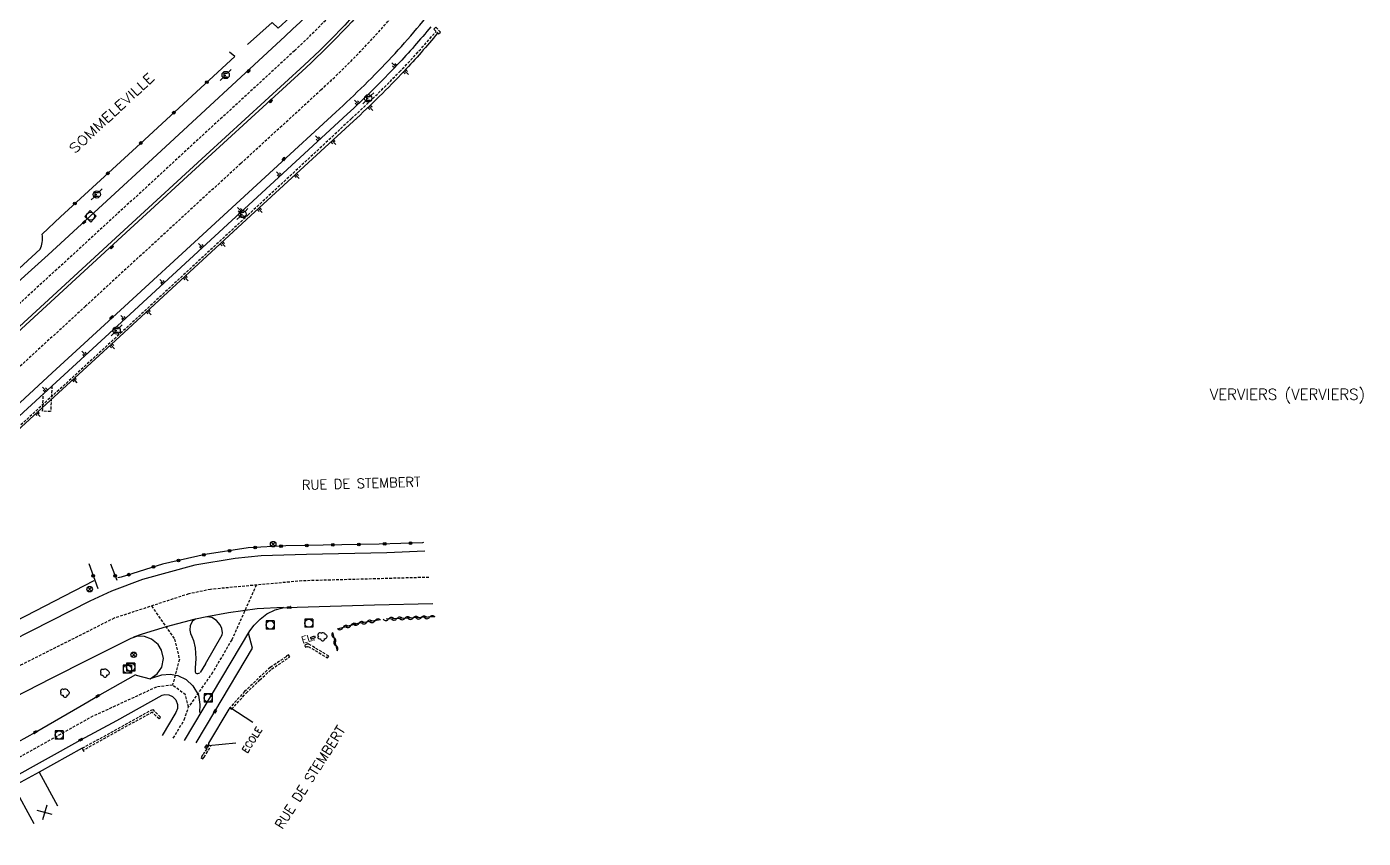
# Model space of a CAD drawing. Header units: millimetres. Extents: x 256000 to 257000, y 143000 to 144000.
# Drawn here: x 256304.1 to 256548.9, y 143406.3 to 143555 of the extents above; entities that cross this region are included whole.
import ezdxf
from ezdxf.enums import TextEntityAlignment as Align

# ---------------------------------------------------------------- set-up
doc = ezdxf.new("R2010")
doc.units = ezdxf.units.MM
doc.linetypes.add('DASHED', pattern=[0.75, 0.5, -0.25])
doc.layers.get('0').update_dxf_attribs({"linetype": 'CONTINUOUS'})
for name, color, linetype in [('W0001', 6, 'DASHED'), ('W0008', 7, 'CONTINUOUS'), ('W0100', 7, 'CONTINUOUS'), ('W0112', 1, 'DASHED'), ('W0211', 2, 'CONTINUOUS'), ('W0220', 5, 'DASHED'), ('W0300', 7, 'CONTINUOUS'), ('W0302', 3, 'CONTINUOUS'), ('W0310', 3, 'CONTINUOUS'), ('W0322', 7, 'CONTINUOUS'), ('W0400', 7, 'CONTINUOUS'), ('W0420', 7, 'CONTINUOUS'), ('W0469', 7, 'CONTINUOUS'), ('W0471', 7, 'CONTINUOUS'), ('W0980', 7, 'CONTINUOUS'), ('W0984', 7, 'CONTINUOUS'), ('W0989', 7, 'CONTINUOUS'), ('W0991', 7, 'CONTINUOUS'), ('W1102', 7, 'CONTINUOUS')]:
    doc.layers.add(name, color=color, linetype=linetype)
doc.styles.get("Standard").update_dxf_attribs({"font": 'romans.shx', "width": 0.85})

# ---------------------------------------------------------------- blocks, each defined once
blk = doc.blocks.new('t211o')
at = {"color": 0, "linetype": 'Continuous'}
for p, q in [((-0.29, 0.5), (-0.29, 0)), ((0, 1), (0, 0)), ((0.29, 0.5), (0.29, 0))]:
    blk.add_line(p, q, dxfattribs=at)
blk = doc.blocks.new('t322o')
at = {"color": 0, "linetype": 'Continuous'}
for radius in [0.25, 0.15]:
    blk.add_circle((0, 0), radius, dxfattribs=at)
blk = doc.blocks.new('T400')
for p, q in [((-0.15, 0.3), (0.15, 0.3)), ((-0.15, -0.25), (-0.15, 0.3)), ((-0.15, 0.15), (0.15, 0.15)), ((-0.15, 0), (0.15, 0)), ((0.15, 0.3), (0.15, -0.25)), ((-0.15, -0.15), (0.15, -0.15)), ((-0.15, -0.25), (-0.15, -0.3)), ((-0.15, -0.3), (0.15, -0.3)), ((0.15, -0.3), (0.15, -0.25))]:
    blk.add_line(p, q)
blk = doc.blocks.new('T471')
for p, q in [((-0.333334, 0.333334), (-0.333334, -0.333334)), ((-0.333334, 0.333334), (0.333334, 0.333334)), ((-0.333334, 0), (0, 0)), ((0.500001, 0.500001), (1.000002, 1.000002)), ((-0.500001, -0.500001), (-1.000002, -1.000002)), ((-0.333334, -0.333334), (0.333334, -0.333334))]:
    blk.add_line(p, q)
blk.add_ellipse((0, 0), major_axis=(0.471405, 0.471405), ratio=1, start_param=5.4977871438, end_param=11.780972451)
blk = doc.blocks.new('T420')
for p, q in [((0.75, 0.75), (-0.75, 0.75)), ((-0.75, 0.75), (-0.75, -0.75)), ((0.75, 0.75), (0.75, -0.75)), ((0.75, -0.75), (-0.75, -0.75))]:
    blk.add_line(p, q)
blk.add_ellipse((0, 0), major_axis=(-0.53, 0.53), ratio=1, start_param=3.926991, end_param=10.210176)
blk = doc.blocks.new('t991o')
at = {"color": 0, "linetype": 'Continuous'}
for p, q in [((-1, 1), (1, -1)), ((-1, -1), (1, 1))]:
    blk.add_line(p, q, dxfattribs=at)
blk = doc.blocks.new('T469')
at = {"color": 0, "linetype": 'Continuous', "flags": 128}
for points in [[(-0.35, 0.35), (0.35, -0.35)], [(-0.35, -0.35), (0.35, 0.35)]]:
    blk.add_lwpolyline(points, dxfattribs=at)
at = {"color": 0, "linetype": 'Continuous'}
blk.add_circle((0, 0), 0.5, dxfattribs=at)
blk = doc.blocks.new('T300')
for p, q in [((-0.8, 0.51), (-0.86, 0.34)), ((-0.86, 0.34), (-0.86, 0.17)), ((-0.86, 0.17), (-0.74, 0.06)), ((-0.69, 0.63), (-0.8, 0.51)), ((-0.8, -0.06), (-0.74, 0.06)), ((-0.74, 0.06), (-0.69, 0.11)), ((-0.57, 0.69), (-0.69, 0.63)), ((-0.46, 0.69), (-0.57, 0.69)), ((-0.29, 0.63), (-0.46, 0.69)), ((-0.29, 0.63), (-0.17, 0.74)), ((-0.23, 0.57), (-0.29, 0.63)), ((-0.17, 0.74), (-0.06, 0.8)), ((-0.06, 0.8), (0.06, 0.8)), ((0.06, 0.8), (0.23, 0.74)), ((0.23, 0.74), (0.34, 0.63)), ((0.34, 0.63), (0.4, 0.51)), ((0.46, 0.46), (0.34, 0.46)), ((0.4, 0.51), (0.4, 0.46)), ((0.57, 0.4), (0.46, 0.46)), ((0.57, 0.4), (0.69, 0.29)), ((0.69, 0.29), (0.74, 0.17)), ((0.74, 0.06), (0.69, -0.17)), ((0.74, 0.17), (0.74, 0.06)), ((-0.8, -0.17), (-0.8, -0.06)), ((-0.8, -0.23), (-0.8, -0.17)), ((-0.74, -0.34), (-0.8, -0.23)), ((-0.69, -0.4), (-0.74, -0.34)), ((-0.51, -0.46), (-0.69, -0.4)), ((-0.4, -0.46), (-0.51, -0.46)), ((-0.4, -0.46), (-0.34, -0.46)), ((-0.34, -0.46), (-0.34, -0.4)), ((-0.34, -0.51), (-0.34, -0.46)), ((-0.29, -0.63), (-0.34, -0.51)), ((-0.17, -0.74), (-0.29, -0.63)), ((-0.06, -0.8), (-0.17, -0.74)), ((0.06, -0.8), (-0.06, -0.8)), ((0.17, -0.74), (0.06, -0.8)), ((0.23, -0.69), (0.17, -0.74)), ((0.29, -0.46), (0.23, -0.46)), ((0.29, -0.63), (0.23, -0.69)), ((0.46, -0.4), (0.29, -0.46)), ((0.34, -0.51), (0.29, -0.63)), ((0.34, -0.51), (0.34, -0.46)), ((0.57, -0.34), (0.46, -0.4)), ((0.63, -0.29), (0.57, -0.34)), ((0.69, -0.17), (0.63, -0.29))]:
    blk.add_line(p, q)
blk = doc.blocks.new('t310o')
at = {"color": 0, "linetype": 'Continuous'}
for centre, start, end in [((-0.5, 0.38), 216.8699, 323.1304), ((0.5, -0.37), 36.8699, 143.1303)]:
    blk.add_arc(centre, 0.625, start, end, dxfattribs=at)

msp = doc.modelspace()

# ---------------------------------------------------------------- linework, layer by layer
at = {"layer": 'W0001'}
msp.add_line((256343.29, 143529.93), (256357.98, 143543.42), dxfattribs=at)
for points in [[(256353.15, 143550.6, 0.032403), (256366.89, 143565.23, 0.031476), (256375.62, 143577.36, 0.034197), (256385.54, 143595.45, 0.028927), (256391.84, 143612.66, 0.019995), (256394.76, 143623.18)], [(256357.98, 143543.42, 0.021519), (256367.48, 143552.88, 0.022584), (256375.8, 143562.71, 0.023649), (256383.16, 143573.3)]]:
    msp.add_lwpolyline(points, format="xyb", dxfattribs=at)
for points in [[(256353.15, 143550.6), (256320.67, 143520.69), (256290.77, 143493.25), (256272.1, 143475.35)], [(256343.29, 143529.93), (256314.83, 143503.77), (256284.44, 143475.78)], [(256377.75, 143454.08), (256354.49, 143453.43), (256337.76, 143451.88), (256333.76, 143451.05), (256320.11, 143446.6), (256302.84, 143437.92), (256282.44, 143427.85)], [(256346.12, 143452.65), (256341.62, 143442.61), (256338.12, 143436.63), (256333.73, 143430.32)], [(256326.94, 143448.82), (256331.17, 143442.72), (256332.03, 143439.03), (256330.77, 143434.32)], [(256330.93, 143424.61), (256332.93, 143427.98), (256333.73, 143430.32), (256333.17, 143432.56), (256330.77, 143434.32), (256327.82, 143433.96), (256316.19, 143428.61), (256293.59, 143416.01)]]:
    msp.add_lwpolyline(points, dxfattribs=at)
at = {"layer": 'W0008'}
msp.add_line((256336.82, 143438.23), (256335.82, 143436.64), dxfattribs=at)
for points in [[(256277.62, 143485.35), (256303.73, 143509.35), (256307.98, 143513.17), (256327.88, 143531.5), (256351.42, 143553.26, 0.05689), (256371, 143575.98), (256371.73, 143577.01, 0.041305), (256382.84, 143596.97, 0.034269), (256389.54, 143615.75, 0.023658), (256393.25, 143631.37), (256398.95, 143660.46, 0.060444), (256399.2, 143663.81, 0.056503), (256398.66, 143667.13, 0.120864), (256395.68, 143672.52, 0.114065), (256391.25, 143675.33, 0.092077), (256386.82, 143676.04, 0.082234), (256382.38, 143675.28)], [(256397.35, 143621.21, -0.02272), (256394.14, 143609.57, -0.028184), (256388.25, 143593.92, -0.031932), (256379.5, 143577.7, -0.032542), (256369.23, 143563.17, -0.035905), (256354.89, 143547.94), (256336.91, 143531.45), (256322.67, 143518.37), (256307.31, 143504.25), (256292.76, 143490.9), (256279.65, 143478.82), (256273.72, 143473.38)], [(256397.89, 143621.09, -0.02272), (256394.66, 143609.4, -0.028184), (256388.75, 143593.69, -0.031932), (256379.97, 143577.41, -0.032542), (256369.65, 143562.83, -0.035905), (256355.26, 143547.53), (256337.28, 143531.05), (256323.05, 143517.97), (256307.69, 143503.84), (256293.13, 143490.5), (256280.02, 143478.41), (256274.07, 143472.95)], [(256288.3, 143472.6, -0.005841), (256288.86, 143473.14, -0.005029), (256295.31, 143479.18), (256308.75, 143491.55), (256321.97, 143503.7), (256336.36, 143516.88), (256349.31, 143528.82), (256360.69, 143539.32, 0.019652), (256370.97, 143549.47, 0.022428), (256379.89, 143560, 0.022658), (256385.13, 143567.47), (256386.36, 143569.18)]]:
    msp.add_lwpolyline(points, format="xyb", dxfattribs=at)
for points in [[(256377.02, 143458.86), (256370.05, 143458.58), (256355.33, 143458.26), (256347.04, 143458.02), (256342.24, 143457.54), (256334.88, 143456.31), (256325.26, 143453.69), (256319.59, 143451.52), (256315.62, 143449.71), (256304.94, 143444.3), (256297.7, 143440.59), (256287.14, 143435.23), (256281.45, 143432.33), (256279.05, 143431.67)], [(256332.99, 143424.16), (256344.93, 143444.26), (256345.71, 143445.33), (256346.83, 143446.42), (256348.09, 143447.38), (256349.6, 143448.1), (256351.02, 143448.48), (256352.18, 143448.56), (256353.64, 143448.6), (256367.78, 143449.02), (256378.49, 143449.3)], [(256351.11, 143448.53), (256346.3, 143448.3), (256341.01, 143447.6), (256337.04, 143446.82)], [(256334.95, 143446.41), (256329.6, 143445.02), (256325.23, 143443.65), (256323.62, 143443.1)], [(256336.82, 143438.24), (256339.86, 143443.55), (256339.91, 143443.89), (256339.79, 143444.68), (256339.49, 143445.37), (256338.81, 143446.17), (256337.97, 143446.69), (256337.07, 143446.82), (256334.99, 143446.41), (256334.44, 143446.02), (256334.03, 143445.25), (256333.98, 143444.4), (256334.08, 143443.79), (256334.33, 143443.23), (256334.61, 143442.53), (256334.92, 143441.16), (256335.04, 143439.18), (256334.96, 143437.43), (256334.91, 143436.74), (256335.03, 143436.54), (256335.21, 143436.45), (256335.44, 143436.45), (256335.8, 143436.6)], [(256300.59, 143422.91), (256304.14, 143424.88), (256305.65, 143425.73), (256313.82, 143430.4), (256317.05, 143432.31), (256324.08, 143436.29), (256324.11, 143436.17), (256326.67, 143435.47), (256327.99, 143436.42), (256328.82, 143437.62), (256329.1, 143439.21), (256328.77, 143440.73), (256328.13, 143441.79), (256326.96, 143442.75), (256325.65, 143443.23), (256324.35, 143443.28), (256323.12, 143442.87), (256315.45, 143439.04), (256308.56, 143435.54), (256301.77, 143432.08)], [(256335.09, 143423.73), (256338.56, 143429.51), (256345.45, 143441.09), (256344.73, 143443.85)], [(256326.96, 143435.58), (256328.81, 143436.21), (256330.38, 143436.33), (256331.76, 143436.09), (256333.28, 143435.38), (256334.53, 143434.22), (256335.56, 143432.47), (256335.79, 143430.75), (256335.71, 143429.31)], [(256301.03, 143417.1), (256313.98, 143424.31), (256320.59, 143427.86), (256328.89, 143432.48), (256329.35, 143432.62), (256330.09, 143432.57), (256330.8, 143432.23), (256331.37, 143431.64), (256331.7, 143430.78), (256331.69, 143430.03), (256331.39, 143429.33), (256328.86, 143425.07)]]:
    msp.add_lwpolyline(points, dxfattribs=at)
at = {"layer": 'W0100'}
for p, q in [((256356.08, 143443.05), (256356.19, 143442.76)), ((256356.19, 143442.76), (256356.9, 143443.05)), ((256336.98, 143422.68), (256337.32, 143423.15)), ((256337.07, 143423.37), (256337.32, 143423.15))]:
    msp.add_line(p, q, dxfattribs=at)
for points in [[(256356.08, 143443.05), (256356.79, 143443.34), (256356.9, 143443.05)], [(256345.49, 143427.45), (256341.31, 143430.2), (256341.15, 143429.95), (256341.09, 143429.95), (256337.36, 143423.69), (256337.39, 143423.29), (256342.37, 143423.75)], [(256314.61, 143422.1), (256314.25, 143422.76), (256306.32, 143418.4), (256301.62, 143415.79), (256295.29, 143412.3), (256289.43, 143409.1), (256289.41, 143409), (256289.29, 143408.8), (256293.6, 143406.26)], [(256336.98, 143422.68), (256336.73, 143422.9), (256337.07, 143423.37)]]:
    msp.add_lwpolyline(points, dxfattribs=at)
at = {"layer": 'W0112'}
for p, q in [((256379.01, 143554.88), (256378.66, 143554.53)), ((256378.66, 143554.53), (256379.5, 143553.66)), ((256379.01, 143554.88), (256379.86, 143554.01)), ((256379.5, 143553.66), (256379.86, 143554.01)), ((256308.68, 143489.11), (256307.11, 143487.7)), ((256355.5, 143441.88), (256354.98, 143441.62)), ((256343.99, 143433.16), (256341.31, 143430.19)), ((256314.25, 143422.76), (256327.15, 143429.88)), ((256327.15, 143429.88), (256328.6, 143428.4)), ((256336.27, 143421.52), (256335.97, 143420.99))]:
    msp.add_line(p, q, dxfattribs=at)
for points in [[(256308.68, 143489.11), (256308.45, 143484.46), (256306.97, 143484.53), (256307.11, 143487.7)], [(256354.98, 143441.62), (256355.16, 143441.26), (256355.4, 143441.38), (256355.43, 143441.35), (256355.64, 143441.43)], [(256359.41, 143439.65), (256355.67, 143441.88), (256355.55, 143441.83), (256355.5, 143441.88)], [(256355.64, 143441.43), (256359.2, 143439.31), (256359.41, 143439.65)], [(256341.31, 143430.19), (256341.61, 143429.92), (256344.28, 143432.88), (256346.77, 143435.27), (256348.94, 143437.26), (256352.07, 143439.36), (256352.06, 143439.41)], [(256352.05, 143439.87), (256351.6, 143439.6), (256351.62, 143439.53), (256348.69, 143437.57), (256346.5, 143435.57), (256343.99, 143433.16)], [(256352.06, 143439.41), (256352.26, 143439.53), (256352.05, 143439.87)], [(256327.07, 143429.38), (256314.44, 143422.41), (256314.25, 143422.76)], [(256328.6, 143428.4), (256328.32, 143428.12), (256327.07, 143429.38)], [(256335.97, 143420.99), (256336.31, 143420.79), (256336.5, 143421.12), (256336.59, 143421.12)], [(256337.43, 143423.31), (256336.37, 143421.52), (256336.27, 143421.52)], [(256336.59, 143421.12), (256337.78, 143423.11), (256337.43, 143423.31)]]:
    msp.add_lwpolyline(points, dxfattribs=at)
at = {"layer": 'W0211'}
for points in [[(256378.11, 143554.98, -0.016695), (256371.98, 143548.04, -0.017574), (256362.79, 143538.94), (256343.96, 143521.63), (256320.7, 143500.16), (256296.62, 143478.1), (256291.23, 143472.98), (256281.67, 143463.73)], [(256379.35, 143553.81, -0.016695), (256373.22, 143546.87, -0.017574), (256363.94, 143537.69), (256345.12, 143520.38), (256321.85, 143498.91), (256297.78, 143476.86), (256292.4, 143471.75)], [(256276.55, 143486.68), (256306.51, 143514.24, 0.086124), (256306.92, 143515.45, 0.086125), (256306.89, 143516.98)]]:
    msp.add_lwpolyline(points, format="xyb", dxfattribs=at)
at = {"layer": 'W0220'}
msp.add_lwpolyline([(256379.06, 143554.12, -0.01611), (256372.36, 143546.7, -0.013463), (256363.6, 143538.17), (256344.69, 143520.56), (256321.58, 143499.1), (256299.44, 143478.75)], format="xyb", dxfattribs=at)
at = {"layer": 'W0302'}
msp.add_lwpolyline([(256284.44, 143437.22), (256300.22, 143445.16), (256316.45, 143453.52)], dxfattribs=at)
at = {"layer": 'W0310'}
for p, q in [((256378.87, 143446.83), (256369.91, 143446.43)), ((256360.09, 143443.99), (256360.93, 143440.59))]:
    msp.add_line(p, q, dxfattribs=at)
msp.add_lwpolyline([(256368.87, 143446.28), (256364.73, 143445.61), (256360.92, 143444.59)], dxfattribs=at)
at = {"layer": 'W0322'}
for p, q in [((256315.42, 143456.59), (256317.08, 143452.06)), ((256319.43, 143456.58), (256320.57, 143453.56))]:
    msp.add_line(p, q, dxfattribs=at)
msp.add_lwpolyline([(256344.5, 143551.7), (256349.01, 143555.78), (256350.14, 143554.7), (256352.28, 143556.7, 0.020529), (256359.32, 143563.96, 0.01759), (256363.22, 143568.6)], format="xyb", dxfattribs=at)
for points in [[(256306.89, 143516.98), (256310.24, 143520.13), (256324.9, 143533.59), (256342.18, 143549.52), (256341.22, 143550.33)], [(256376.77, 143460.45), (256376.61, 143460.42), (256368.63, 143460.18), (256351.55, 143459.85), (256344.63, 143459.46), (256336.74, 143458.27), (256328.95, 143456.52), (256321.36, 143454.14), (256320.79, 143453.98)]]:
    msp.add_lwpolyline(points, dxfattribs=at)
at = {"layer": 'W0984', "flags": 128}
msp.add_lwpolyline([(256337.07, 143423.47), (256336.99, 143422.45)], dxfattribs=at)
at = {"layer": 'W1102'}
for p, q in [((256306.32, 143418.4), (256309.72, 143412.22)), ((256301.62, 143415.79), (256305.4, 143408.98))]:
    msp.add_line(p, q, dxfattribs=at)

# ---------------------------------------------------------------- block references
at = {"layer": 'W0211'}
for p, rotation in [((256371.67, 143547.71), 46.50437113487299), ((256373.26, 143546.92), 226.6470178144559), ((256364.81, 143540.83), 43.56613303696022), ((256366.79, 143540.38), 223.9578084136818), ((256357.68, 143534.24), 42.60059017513054), ((256360.05, 143534.11), 222.6005951840869), ((256350.53, 143527.67), 42.60059017513054), ((256353.28, 143527.89), 222.6005951840869), ((256343.39, 143521.1), 42.70837056023335), ((256346.51, 143521.66), 222.6005951840869), ((256336.25, 143514.51), 42.70837056023335), ((256339.74, 143515.42), 222.7085941352431), ((256332.98, 143509.18), 222.7085941352431), ((256329.12, 143507.92), 42.70837056023335), ((256321.98, 143501.34), 42.70837056023335), ((256326.22, 143502.94), 222.7085941352431), ((256314.82, 143494.77), 42.48338412897312), ((256319.45, 143496.71), 222.4836077039829), ((256312.66, 143490.49), 222.4836077039829), ((256307.66, 143488.22), 42.48338412897312), ((256305.88, 143484.28), 222.4836077039829)]:
    msp.add_blockref('t211o', p, dxfattribs=dict(at, rotation=rotation))
at = {"layer": 'W0300'}
for p in [(256358.29, 143443.19), (256318.42, 143436.53), (256311.12, 143432.87)]:
    msp.add_blockref('T300', p, dxfattribs=at)
at = {"layer": 'W0310'}
for p, rotation in [((256363.46, 143445.27), 194.9792984341391), ((256364.92, 143445.64), 189.2196748474873), ((256366.4, 143445.88), 189.2196748474873), ((256367.88, 143446.12), 189.2196748474873), ((256370.38, 143446.45), 182.5047580143936), ((256371.88, 143446.52), 182.5047580143936), ((256373.38, 143446.59), 182.5047580143936), ((256374.88, 143446.65), 182.5047580143936), ((256376.38, 143446.72), 182.5047580143936), ((256377.88, 143446.78), 182.5047580143936), ((256360.33, 143443.02), 283.9451971006617), ((256362.02, 143444.88), 194.9792984341391), ((256360.69, 143441.57), 283.9451971006617)]:
    msp.add_blockref('t310o', p, dxfattribs=dict(at, rotation=rotation))
at = {"layer": 'W0322'}
for p, rotation in [((256337.07, 143544.81), 312.6681789953078), ((256331.03, 143539.24), 312.6681789953078), ((256324.99, 143533.68), 312.6681789953078), ((256318.95, 143528.12), 312.5592408931406), ((256312.9, 143522.57), 312.5592408931406), ((256360.15, 143460.02), 181.1169163169053), ((256364.9, 143460.11), 181.1169163169053), ((256369.65, 143460.21), 181.6955244562671), ((256374.4, 143460.35), 181.6955244562671), ((256336.51, 143458.22), 192.6369529029774), ((256341.21, 143458.94), 188.6031139911757), ((256345.92, 143459.53), 183.2092074833037), ((256350.66, 143459.8), 183.2092074833037), ((256355.4, 143459.92), 181.1169163169053), ((256327.28, 143456), 197.4390652646977), ((256331.88, 143457.18), 192.6369529029774), ((256316.23, 143454.36), 290.1474338532096), ((256320.27, 143454.36), 290.7076528074866), ((256322.75, 143454.57), 197.4390652646977)]:
    msp.add_blockref('t322o', p, dxfattribs=dict(at, rotation=rotation))
at = {"layer": 'W0400'}
for p, rotation in [((256344.7, 143546.84), 137.938601577549), ((256348.75, 143541.37), 134.6519691904521), ((256351.17, 143530.73), 139.1443758528663), ((256314.59, 143519.15), 132.2791614727897), ((256319.64, 143514.61), 134.8729941119938), ((256319.62, 143501.73), 131.8576021972166), ((256352.18, 143448.56), 93.55932543051863), ((256317.05, 143432.31), 300.5744553834481), ((256338.56, 143429.51), 148.9668306774853), ((256305.65, 143425.73), 299.3954831822606), ((256313.98, 143424.31), 119.1141812292563)]:
    msp.add_blockref('T400', p, dxfattribs=dict(at, rotation=rotation))
at = {"layer": 'W0420', "rotation": 47.02196287017655}
msp.add_blockref('T420', (256315.75, 143520.26), dxfattribs=at)
at = {"layer": 'W0420'}
for p in [(256348.66, 143445.35), (256355.76, 143445.67), (256323.12, 143437.62), (256322.52, 143437.26), (256337.32, 143431.98), (256310.01, 143425.19)]:
    msp.add_blockref('T420', p, dxfattribs=at)
at = {"layer": 'W0469'}
for p in [(256349.22, 143460.16), (256315.6, 143451.91), (256323.67, 143439.89)]:
    msp.add_blockref('T469', p, dxfattribs=at)
at = {"layer": 'W0471'}
for p in [(256340.52, 143546.14), (256366.64, 143541.87), (256316.9, 143524.26), (256343.59, 143520.65), (256320.55, 143499.34)]:
    msp.add_blockref('T471', p, dxfattribs=at)
at = {"layer": 'W0991', "rotation": 209.052194064241}
msp.add_blockref('t991o', (256307.37, 143410.98), dxfattribs=at)

# ---------------------------------------------------------------- texts
at = {"layer": 'W0980'}
msp.add_text('VERVIERS (VERVIERS)', height=2, dxfattribs=at).set_placement((256535.05, 143487.48), align=Align.MIDDLE)
at = {"layer": 'W0984'}
for s, rotation, p in [('EL.', 16.7091, (256355.63, 143442.89)), ('ECOLE', 57.6382, (256345.33, 143424.29))]:
    msp.add_text(s, height=1.25, rotation=rotation, dxfattribs=at).set_placement(p, align=Align.MIDDLE)
at = {"layer": 'W0989', "width": 1.2}
msp.add_text('SOMMELEVILLE', height=1.75, rotation=43.0362, dxfattribs=at).set_placement((256319.62, 143539.17), align=Align.MIDDLE)
at = {"layer": 'W0989'}
for rotation, p in [(1.6007, (256365.35, 143471.3)), (57.5976, (256355.98, 143417.44))]:
    msp.add_text('RUE DE STEMBERT', height=1.75, rotation=rotation, dxfattribs=at).set_placement(p, align=Align.MIDDLE)

doc.saveas('drawing.dxf')
